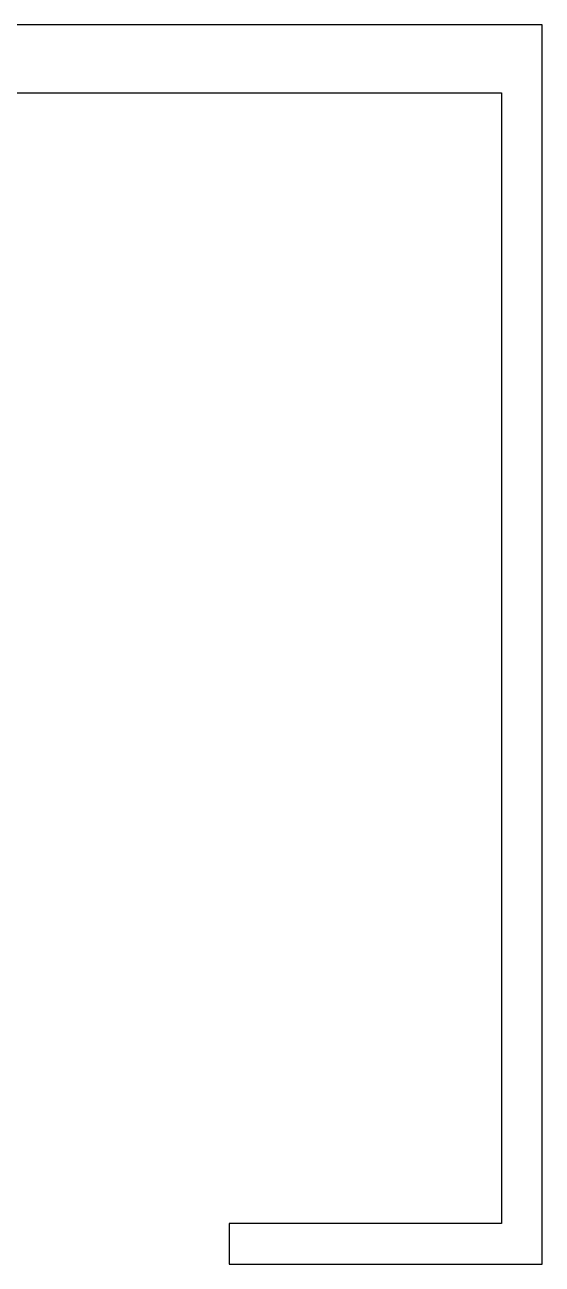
# Model space of a CAD drawing. Header units: metres. Extents: x -12.3 to 21.7, y -8.9 to 7.5.
# Drawn here: x 8.45 to 10.35, y 2.9 to 7.45 of the extents above; entities that cross this region are included whole.
import ezdxf

# ---------------------------------------------------------------- set-up
doc = ezdxf.new("R2010")
doc.units = ezdxf.units.M

msp = doc.modelspace()

# ---------------------------------------------------------------- linework, layer by layer
for p, q in [((10.35, 7.45), (-12.35, 7.45)), ((10.35, 2.9), (10.35, 7.45)), ((7.2, 7.2), (10.2, 7.2)), ((10.2, 7.2), (10.2, 3.05)), ((10.2, 3.05), (9.2, 3.05)), ((9.2, 3.05), (9.2, 2.9)), ((9.2, 2.9), (10.35, 2.9))]:
    msp.add_line(p, q)

doc.saveas('drawing.dxf')
